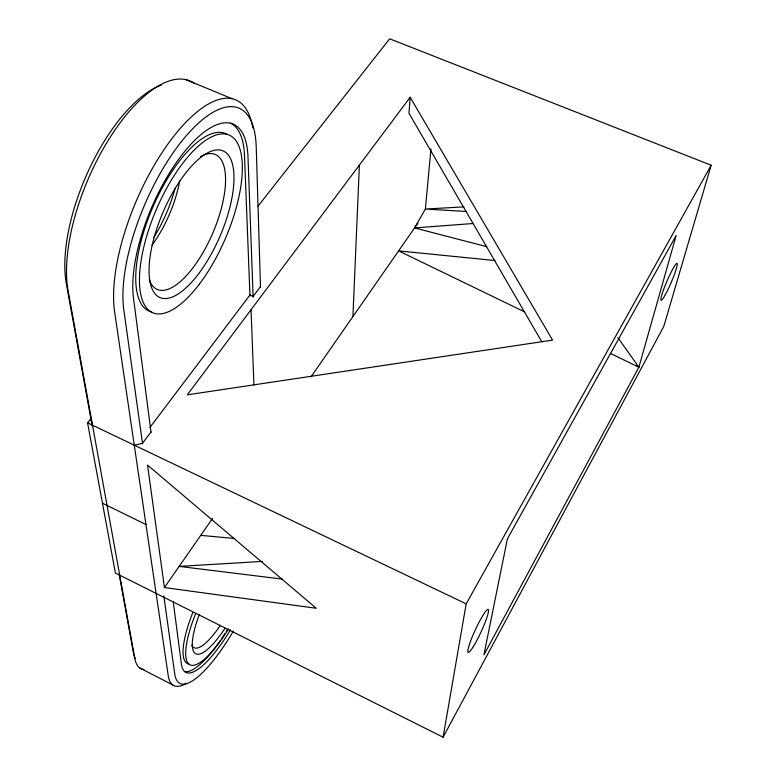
<?xml version="1.0" encoding="UTF-8"?>
<svg xmlns="http://www.w3.org/2000/svg" width="776" height="776" viewBox="0 0 776 776"><rect width="100%" height="100%" fill="white"/><g stroke="black" fill="none" stroke-linecap="round" stroke-linejoin="round"><path stroke-width="1.16" d="M352.915 316.589L359.385 165.094M410.174 97.301L187.278 394.839L552.57 340.121L410.174 97.301L408.971 113.257L541.59 341.421M430.961 148.924L425.384 209.035L414.578 227.931L486.785 246.69M92.499 425.209L90.87 418.671L87.572 422.852L115.401 573.008L443.086 737.2L466.182 603.864L711.165 165.23L389.659 38.8L258.049 206.115M610.615 353.516L638.881 367.203L676.177 235.448L507.397 538.854L483.914 654.857L638.881 367.203L617.919 337.696M711.165 165.23L663.81 326.356L443.086 737.2M164.434 587.558L147.537 465.066L316.239 608.268L164.434 587.558L212.478 518.494M310.963 376.894L417.837 223.236M151.01 431.99L142.493 443.3L134.267 445.181M260.484 286.635L253.092 296.432L249.94 295.035L155.462 420.126M149.875 427.527L155.132 420.553M414.578 227.931L473.573 223.478M262.395 561.417L179.159 566.383L282.59 579.138M464.009 206.882L425.384 209.035L466.327 211.489M200.741 535.362L234.546 538.486M494.894 260.523L398.602 250.89L524.721 311.942M186.133 79.724L232.15 98.746M87.572 422.852L466.182 603.864M102.471 503.207L145.966 524.537M139.777 667.981L172.679 684.917M635.796 365.283L638.881 367.203M92.16 425.772L66.309 283.57A124.073 52.671 -66.8 0 1 90.22 166.995A124.073 52.671 -66.8 0 1 161.456 85.069M119.135 574.153L133.414 652.703A90.782 26.869 -62.8 0 0 135.334 658.523M142.58 443.95L123.82 309.818A125.237 48.568 -66.7 0 1 182.787 139.913A125.237 48.568 -66.7 0 1 256.225 146.965L260.493 287.178M163.843 596.055L174.726 673.898A91.393 24.648 -63.1 0 0 233.324 631.121M151.058 432.348L133.462 297.965A108.32 41.972 -66.7 0 1 184.562 151.572A108.32 41.972 -66.7 0 1 248 157.072L253.131 297.286M173.203 601.526L181.371 663.926A79.074 21.311 -63.1 0 0 230.52 629.743M251.036 309.74L253.936 384.983M249.969 295.899L244.508 155.598A108.252 42.205 -66.7 0 0 230.54 123.074M227.416 629.491A79.036 21.437 -63.1 0 1 226.204 631.46M224.982 633.4A79.036 21.437 -63.1 0 1 223.76 635.311M223.149 636.252A79.036 21.437 -63.1 0 1 221.791 638.289M220.433 640.297A79.036 21.437 -63.1 0 1 184.62 671.541M200.402 156.626A73.468 28.693 -66.7 0 1 213.633 231.083A73.468 28.693 -66.7 0 1 149.273 279.651M179.741 180.73A72.915 30.642 -66.8 0 1 152.009 245.187M228.551 628.793A70.616 19.031 -63.1 0 1 190.159 664.916A70.616 19.031 -63.1 0 1 195.445 614.097M224.924 628.376A58.316 15.714 -63.1 0 1 195.688 653.741A58.316 15.714 -63.1 0 1 199.325 614.573M194.068 83.216A130.484 54.95 -66.8 0 0 107.146 142.144A130.484 54.95 -66.8 0 0 68.055 290.457L134.811 658.436A95.438 28.004 -62.8 0 0 143.967 669.533M220.316 625.378A53.67 14.598 -63.1 0 1 191.779 645.031M186.221 683.384A95.952 26.122 -63.1 0 1 168.227 675.605L114.606 311.748A131.474 51.468 -66.7 0 1 171.069 139.758A131.474 51.468 -66.7 0 1 252.821 127.962M151.689 311.942A96.651 37.665 -66.7 0 1 152.135 208.763A96.651 37.665 -66.7 0 1 226.999 134.296M188.946 663.984A70.587 19.138 -63.1 0 1 192.749 612.739M175.007 188.597A79.113 33.523 -66.8 0 1 153.861 237.31M473.399 646.486A23.687 3.036 -65.1 0 0 488.511 610.285A23.687 3.036 -65.1 0 0 472.584 636.077A23.687 3.036 -65.1 0 0 473.399 646.486M665.342 294.647A20.06 2.192 -66.7 0 0 677.254 263.889A20.06 2.192 -66.7 0 0 664.673 286.78A20.06 2.192 -66.7 0 0 665.342 294.647M199.442 272.677A79.85 30.914 -66.7 0 0 223.721 151.174A79.85 30.914 -66.7 0 0 151.427 248.834A79.85 30.914 -66.7 0 0 199.442 272.677M199.393 284.094A96.709 37.461 -66.7 0 0 230.627 135.819A96.709 37.461 -66.7 0 0 142.716 251.822A96.709 37.461 -66.7 0 0 199.393 284.094"/></g></svg>
